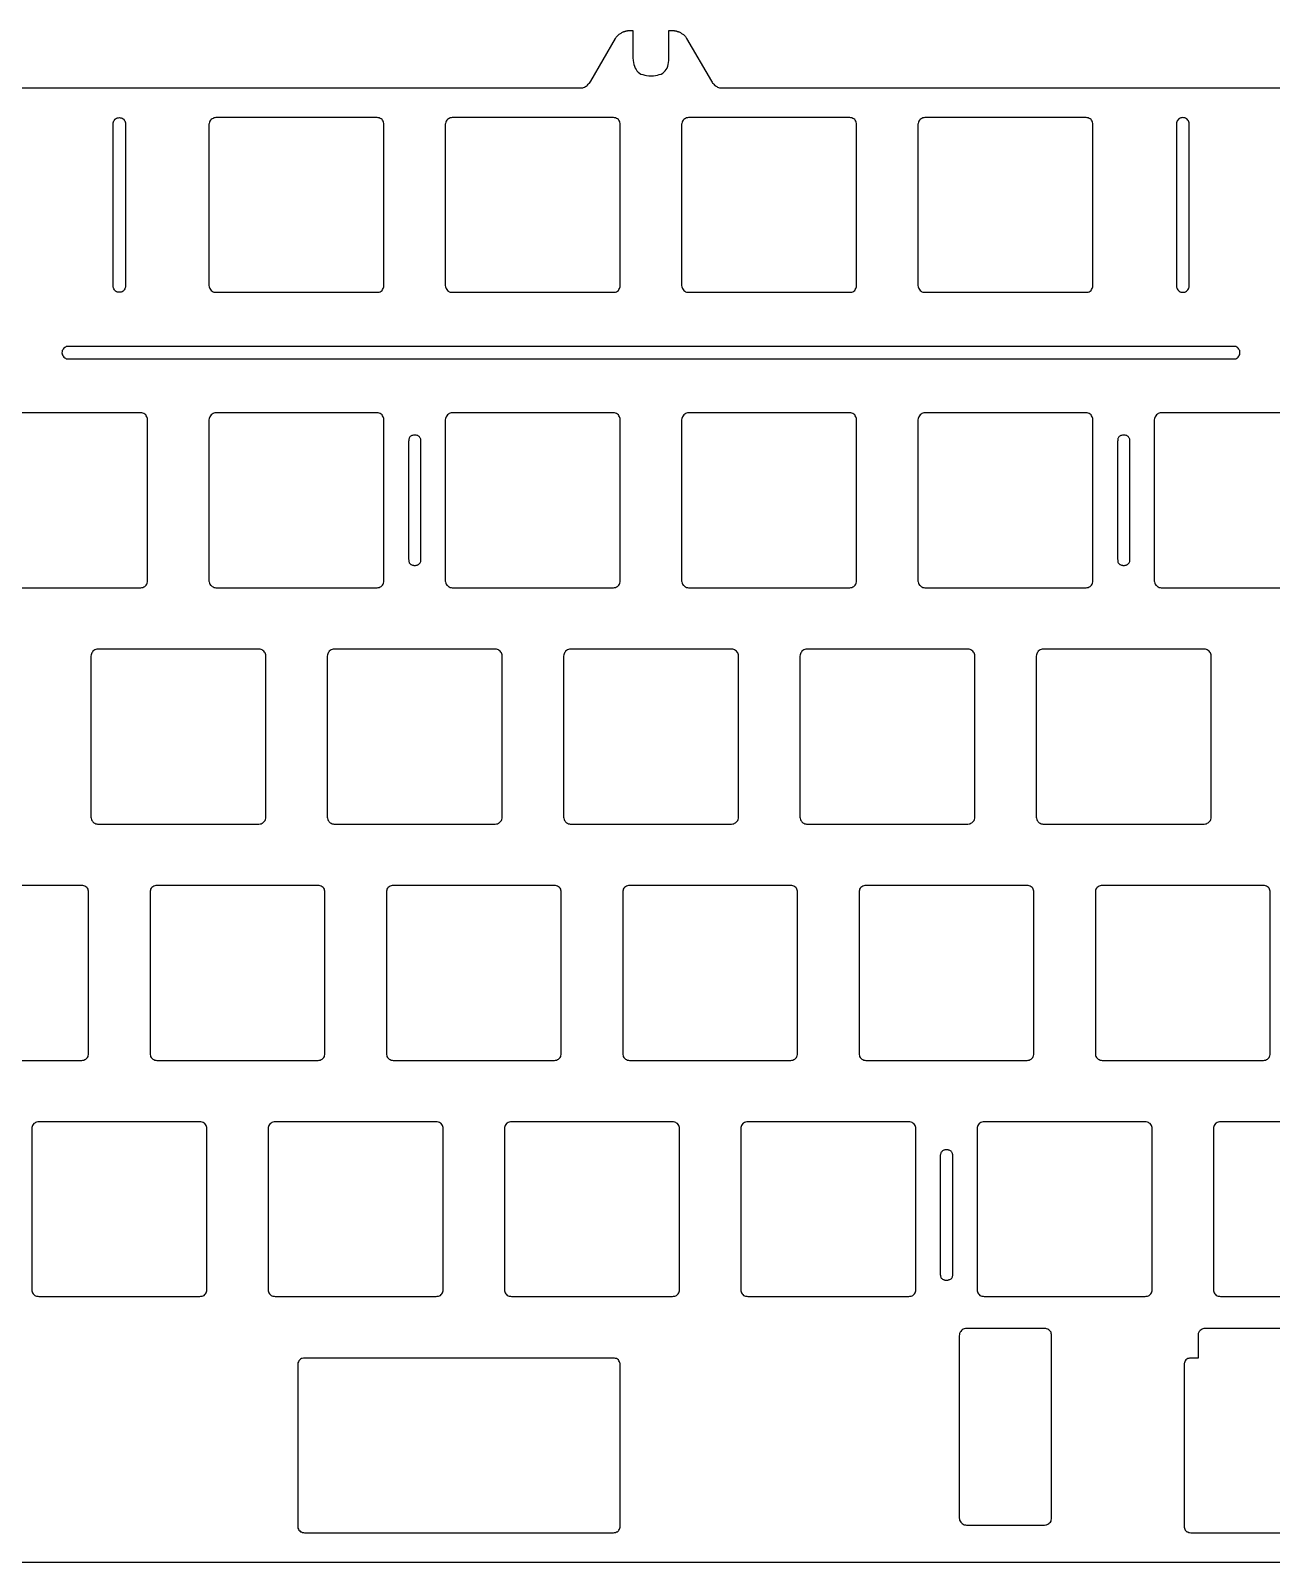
# Model space of a CAD drawing. Extents: x 157 to 462, y -59 to 69.
# Drawn here: x 259.6 to 359.6, y -54.2 to 69.3 of the extents above; entities that cross this region are included whole.
import ezdxf

# ---------------------------------------------------------------- set-up
doc = ezdxf.new("R2010")
doc.units = 0
doc.header["$MEASUREMENT"] = 0
doc.layers.get('0').update_dxf_attribs({"linetype": 'CONTINUOUS'})

msp = doc.modelspace()

# ---------------------------------------------------------------- linework, layer by layer
for points in [[(192.100189, 64.657822), (303.825287, 64.657822), (303.900238, 64.657822), (303.975189, 64.657822), (304.05014, 64.682846), (304.125336, 64.682846), (304.200287, 64.707809), (304.275238, 64.732773), (304.350189, 64.782822), (304.400238, 64.807846), (304.475189, 64.857773), (304.525238, 64.882797), (304.575287, 64.957809), (304.625336, 65.007797), (304.67514, 65.057846), (304.725189, 65.132797), (304.775238, 65.207809), (306.775238, 68.657822), (306.80014, 68.707809), (306.825287, 68.757797), (306.875336, 68.807846), (306.900238, 68.832809), (306.950287, 68.882797), (307.000336, 68.932846), (307.025238, 68.957809), (307.075287, 69.007797), (307.125336, 69.032822), (307.17514, 69.057846), (307.225189, 69.082809), (307.275238, 69.132797), (307.325287, 69.157822), (307.375336, 69.182846), (307.42514, 69.182846), (307.450287, 69.207809), (307.500336, 69.207809), (307.525238, 69.207809), (307.55014, 69.232773), (307.575287, 69.232773), (307.600189, 69.232773), (307.625336, 69.257797), (307.650238, 69.257797), (307.67514, 69.257797), (307.700287, 69.257797), (307.725189, 69.257797), (307.750336, 69.257797), (307.775238, 69.282822), (307.80014, 69.282822), (307.825287, 69.282822), (308.17514, 69.282822), (308.17514, 67.082809), (308.200287, 66.882797), (308.225189, 66.707809), (308.250336, 66.557846), (308.30014, 66.407822), (308.350189, 66.257797), (308.42514, 66.157822), (308.500336, 66.032822), (308.600189, 65.932846), (308.700287, 65.857773), (308.825287, 65.782822), (308.975189, 65.732773), (309.125336, 65.682846), (309.275238, 65.657822), (309.450287, 65.632797), (309.625336, 65.632797), (309.825287, 65.632797), (310.000336, 65.657822), (310.150238, 65.682846), (310.30014, 65.732773), (310.450287, 65.782822), (310.575287, 65.857773), (310.67514, 65.932846), (310.775238, 66.032822), (310.850189, 66.157822), (310.92514, 66.257797), (310.975189, 66.407822), (311.025238, 66.557846), (311.05014, 66.707809), (311.075287, 66.882797), (311.075287, 67.082809), (311.075287, 69.282822), (311.450287, 69.282822), (311.475189, 69.282822), (311.500336, 69.282822), (311.525238, 69.257797), (311.55014, 69.257797), (311.575287, 69.257797), (311.600189, 69.257797), (311.625336, 69.257797), (311.650238, 69.257797), (311.67514, 69.232773), (311.700287, 69.232773), (311.725189, 69.232773), (311.750336, 69.207809), (311.775238, 69.207809), (311.825287, 69.207809), (311.850189, 69.182846), (311.900238, 69.182846), (311.950287, 69.157822), (312.000336, 69.132797), (312.05014, 69.082809), (312.100189, 69.057846), (312.150238, 69.032822), (312.200287, 69.007797), (312.250336, 68.957809), (312.275238, 68.932846), (312.325287, 68.882797), (312.375336, 68.832809), (312.400238, 68.807846), (312.450287, 68.757797), (312.475189, 68.707809), (312.500336, 68.657822), (314.500336, 65.207809), (314.55014, 65.132797), (314.600189, 65.057846), (314.650238, 65.007797), (314.700287, 64.957809), (314.750336, 64.882797), (314.80014, 64.857773), (314.875336, 64.807846), (314.92514, 64.782822), (315.000336, 64.732773), (315.075287, 64.707809), (315.150238, 64.682846), (315.225189, 64.682846), (315.30014, 64.657822), (315.375336, 64.657822), (315.450287, 64.657822), (427.17514, 64.657822)], [(267.275238, 48.682846), (267.275238, 48.607773), (267.250336, 48.532822), (267.250336, 48.532822), (267.225189, 48.457809), (267.17514, 48.382797), (267.17514, 48.382797), (267.125336, 48.332809), (267.075287, 48.282822), (267.075287, 48.282822), (267.000336, 48.232773), (266.92514, 48.207809), (266.92514, 48.207809), (266.850189, 48.182846), (266.775238, 48.182846), (266.775238, 48.182846), (266.700287, 48.182846), (266.625336, 48.207809), (266.625336, 48.207809), (266.55014, 48.232773), (266.475189, 48.282822), (266.475189, 48.282822), (266.42514, 48.332809), (266.375336, 48.382797), (266.375336, 48.382797), (266.325287, 48.457809), (266.30014, 48.532822), (266.30014, 48.532822), (266.275238, 48.607773), (266.275238, 48.682846), (266.275238, 61.782822), (266.275238, 61.782822), (266.275238, 61.857773), (266.30014, 61.932846), (266.30014, 61.932846), (266.325287, 62.007797), (266.375336, 62.057846), (266.375336, 62.057846), (266.42514, 62.132797), (266.475189, 62.182846), (266.475189, 62.182846), (266.55014, 62.232773), (266.625336, 62.257797), (266.625336, 62.257797), (266.700287, 62.257797), (266.775238, 62.282822), (266.775238, 62.282822), (266.850189, 62.257797), (266.92514, 62.257797), (266.92514, 62.257797), (267.000336, 62.232773), (267.075287, 62.182846), (267.075287, 62.182846), (267.125336, 62.132797), (267.17514, 62.057846), (267.17514, 62.057846), (267.225189, 62.007797), (267.250336, 61.932846), (267.250336, 61.932846), (267.275238, 61.857773), (267.275238, 61.782822), (267.275238, 48.682846)], [(274.55014, 62.282822), (274.475189, 62.257797), (274.400238, 62.257797), (274.400238, 62.257797), (274.325287, 62.207809), (274.250336, 62.182846), (274.250336, 62.182846), (274.17514, 62.107773), (274.125336, 62.057846), (274.125336, 62.057846), (274.075287, 61.982773), (274.05014, 61.907822), (274.05014, 61.907822), (274.025238, 61.807846), (274.000336, 61.732773), (274.000336, 48.732773), (274.000336, 48.732773), (274.025238, 48.632797), (274.05014, 48.557846), (274.05014, 48.557846), (274.075287, 48.482773), (274.125336, 48.407822), (274.125336, 48.407822), (274.17514, 48.332809), (274.250336, 48.282822), (274.250336, 48.282822), (274.325287, 48.232773), (274.400238, 48.207809), (274.400238, 48.207809), (274.475189, 48.182846), (274.55014, 48.182846), (287.55014, 48.182846), (287.55014, 48.182846), (287.650238, 48.182846), (287.725189, 48.207809), (287.725189, 48.207809), (287.80014, 48.232773), (287.875336, 48.282822), (287.875336, 48.282822), (287.950287, 48.332809), (288.000336, 48.407822), (288.000336, 48.407822), (288.05014, 48.482773), (288.075287, 48.557846), (288.075287, 48.557846), (288.100189, 48.632797), (288.100189, 48.732773), (288.100189, 61.732773), (288.100189, 61.732773), (288.100189, 61.807846), (288.075287, 61.907822), (288.075287, 61.907822), (288.05014, 61.982773), (288.000336, 62.057846), (288.000336, 62.057846), (287.950287, 62.107773), (287.875336, 62.182846), (287.875336, 62.182846), (287.80014, 62.207809), (287.725189, 62.257797), (287.725189, 62.257797), (287.650238, 62.257797), (287.55014, 62.282822), (274.55014, 62.282822)], [(293.600189, 62.282822), (293.525238, 62.257797), (293.450287, 62.257797), (293.450287, 62.257797), (293.375336, 62.207809), (293.30014, 62.182846), (293.30014, 62.182846), (293.225189, 62.107773), (293.17514, 62.057846), (293.17514, 62.057846), (293.125336, 61.982773), (293.100189, 61.907822), (293.100189, 61.907822), (293.075287, 61.807846), (293.05014, 61.732773), (293.05014, 48.732773), (293.05014, 48.732773), (293.075287, 48.632797), (293.100189, 48.557846), (293.100189, 48.557846), (293.125336, 48.482773), (293.17514, 48.407822), (293.17514, 48.407822), (293.225189, 48.332809), (293.30014, 48.282822), (293.30014, 48.282822), (293.375336, 48.232773), (293.450287, 48.207809), (293.450287, 48.207809), (293.525238, 48.182846), (293.600189, 48.182846), (306.600189, 48.182846), (306.600189, 48.182846), (306.700287, 48.182846), (306.775238, 48.207809), (306.775238, 48.207809), (306.850189, 48.232773), (306.92514, 48.282822), (306.92514, 48.282822), (307.000336, 48.332809), (307.05014, 48.407822), (307.05014, 48.407822), (307.100189, 48.482773), (307.125336, 48.557846), (307.125336, 48.557846), (307.150238, 48.632797), (307.150238, 48.732773), (307.150238, 61.732773), (307.150238, 61.732773), (307.150238, 61.807846), (307.125336, 61.907822), (307.125336, 61.907822), (307.100189, 61.982773), (307.05014, 62.057846), (307.05014, 62.057846), (307.000336, 62.107773), (306.92514, 62.182846), (306.92514, 62.182846), (306.850189, 62.207809), (306.775238, 62.257797), (306.775238, 62.257797), (306.700287, 62.257797), (306.600189, 62.282822), (293.600189, 62.282822)], [(312.650238, 62.282822), (312.575287, 62.257797), (312.500336, 62.257797), (312.500336, 62.257797), (312.42514, 62.207809), (312.350189, 62.182846), (312.350189, 62.182846), (312.275238, 62.107773), (312.225189, 62.057846), (312.225189, 62.057846), (312.17514, 61.982773), (312.150238, 61.907822), (312.150238, 61.907822), (312.125336, 61.807846), (312.100189, 61.732773), (312.100189, 48.732773), (312.100189, 48.732773), (312.125336, 48.632797), (312.150238, 48.557846), (312.150238, 48.557846), (312.17514, 48.482773), (312.225189, 48.407822), (312.225189, 48.407822), (312.275238, 48.332809), (312.350189, 48.282822), (312.350189, 48.282822), (312.42514, 48.232773), (312.500336, 48.207809), (312.500336, 48.207809), (312.575287, 48.182846), (312.650238, 48.182846), (325.650238, 48.182846), (325.650238, 48.182846), (325.750336, 48.182846), (325.825287, 48.207809), (325.825287, 48.207809), (325.900238, 48.232773), (325.975189, 48.282822), (325.975189, 48.282822), (326.05014, 48.332809), (326.100189, 48.407822), (326.100189, 48.407822), (326.150238, 48.482773), (326.17514, 48.557846), (326.17514, 48.557846), (326.200287, 48.632797), (326.200287, 48.732773), (326.200287, 61.732773), (326.200287, 61.732773), (326.200287, 61.807846), (326.17514, 61.907822), (326.17514, 61.907822), (326.150238, 61.982773), (326.100189, 62.057846), (326.100189, 62.057846), (326.05014, 62.107773), (325.975189, 62.182846), (325.975189, 62.182846), (325.900238, 62.207809), (325.825287, 62.257797), (325.825287, 62.257797), (325.750336, 62.257797), (325.650238, 62.282822), (312.650238, 62.282822)], [(331.700287, 62.282822), (331.625336, 62.257797), (331.55014, 62.257797), (331.55014, 62.257797), (331.475189, 62.207809), (331.400238, 62.182846), (331.400238, 62.182846), (331.325287, 62.107773), (331.275238, 62.057846), (331.275238, 62.057846), (331.225189, 61.982773), (331.200287, 61.907822), (331.200287, 61.907822), (331.17514, 61.807846), (331.150238, 61.732773), (331.150238, 48.732773), (331.150238, 48.732773), (331.17514, 48.632797), (331.200287, 48.557846), (331.200287, 48.557846), (331.225189, 48.482773), (331.275238, 48.407822), (331.275238, 48.407822), (331.325287, 48.332809), (331.400238, 48.282822), (331.400238, 48.282822), (331.475189, 48.232773), (331.55014, 48.207809), (331.55014, 48.207809), (331.625336, 48.182846), (331.700287, 48.182846), (344.700287, 48.182846), (344.700287, 48.182846), (344.80014, 48.182846), (344.875336, 48.207809), (344.875336, 48.207809), (344.950287, 48.232773), (345.025238, 48.282822), (345.025238, 48.282822), (345.100189, 48.332809), (345.150238, 48.407822), (345.150238, 48.407822), (345.200287, 48.482773), (345.225189, 48.557846), (345.225189, 48.557846), (345.250336, 48.632797), (345.250336, 48.732773), (345.250336, 61.732773), (345.250336, 61.732773), (345.250336, 61.807846), (345.225189, 61.907822), (345.225189, 61.907822), (345.200287, 61.982773), (345.150238, 62.057846), (345.150238, 62.057846), (345.100189, 62.107773), (345.025238, 62.182846), (345.025238, 62.182846), (344.950287, 62.207809), (344.875336, 62.257797), (344.875336, 62.257797), (344.80014, 62.257797), (344.700287, 62.282822), (331.700287, 62.282822)], [(352.000336, 48.682846), (352.000336, 48.607773), (352.025238, 48.532822), (352.025238, 48.532822), (352.05014, 48.457809), (352.100189, 48.382797), (352.100189, 48.382797), (352.150238, 48.332809), (352.200287, 48.282822), (352.200287, 48.282822), (352.275238, 48.232773), (352.350189, 48.207809), (352.350189, 48.207809), (352.42514, 48.182846), (352.500336, 48.182846), (352.500336, 48.182846), (352.575287, 48.182846), (352.650238, 48.207809), (352.650238, 48.207809), (352.725189, 48.232773), (352.80014, 48.282822), (352.80014, 48.282822), (352.850189, 48.332809), (352.900238, 48.382797), (352.900238, 48.382797), (352.950287, 48.457809), (352.975189, 48.532822), (352.975189, 48.532822), (353.000336, 48.607773), (353.000336, 48.682846), (353.000336, 61.782822), (353.000336, 61.782822), (353.000336, 61.857773), (352.975189, 61.932846), (352.975189, 61.932846), (352.950287, 62.007797), (352.900238, 62.057846), (352.900238, 62.057846), (352.850189, 62.132797), (352.80014, 62.182846), (352.80014, 62.182846), (352.725189, 62.232773), (352.650238, 62.257797), (352.650238, 62.257797), (352.575287, 62.257797), (352.500336, 62.282822), (352.500336, 62.282822), (352.42514, 62.257797), (352.350189, 62.257797), (352.350189, 62.257797), (352.275238, 62.232773), (352.200287, 62.182846), (352.200287, 62.182846), (352.150238, 62.132797), (352.100189, 62.057846), (352.100189, 62.057846), (352.05014, 62.007797), (352.025238, 61.932846), (352.025238, 61.932846), (352.000336, 61.857773), (352.000336, 61.782822), (352.000336, 48.682846)], [(262.650238, 43.807846), (262.575287, 43.807846), (262.500336, 43.807846), (262.500336, 43.807846), (262.42514, 43.757797), (262.375336, 43.732773), (262.375336, 43.732773), (262.30014, 43.682846), (262.250336, 43.607773), (262.250336, 43.607773), (262.225189, 43.557846), (262.17514, 43.482773), (262.17514, 43.482773), (262.17514, 43.407822), (262.150238, 43.307846), (262.150238, 43.307846), (262.17514, 43.232773), (262.17514, 43.157822), (262.17514, 43.157822), (262.225189, 43.082809), (262.250336, 43.032822), (262.250336, 43.032822), (262.30014, 42.957809), (262.375336, 42.907822), (262.375336, 42.907822), (262.42514, 42.882797), (262.500336, 42.832809), (262.500336, 42.832809), (262.575287, 42.832809), (262.650238, 42.807846), (356.600189, 42.807846), (356.600189, 42.807846), (356.700287, 42.832809), (356.775238, 42.832809), (356.775238, 42.832809), (356.850189, 42.882797), (356.900238, 42.907822), (356.900238, 42.907822), (356.975189, 42.957809), (357.025238, 43.032822), (357.025238, 43.032822), (357.05014, 43.082809), (357.100189, 43.157822), (357.100189, 43.157822), (357.100189, 43.232773), (357.100189, 43.307846), (357.100189, 43.307846), (357.100189, 43.407822), (357.100189, 43.482773), (357.100189, 43.482773), (357.05014, 43.557846), (357.025238, 43.607773), (357.025238, 43.607773), (356.975189, 43.682846), (356.900238, 43.732773), (356.900238, 43.732773), (356.850189, 43.757797), (356.775238, 43.807846), (356.775238, 43.807846), (356.700287, 43.807846), (356.600189, 43.807846), (262.650238, 43.807846)], [(255.500336, 24.357773), (268.500336, 24.357773), (268.500336, 24.357773), (268.600189, 24.382797), (268.67514, 24.382797), (268.67514, 24.382797), (268.750336, 24.432846), (268.825287, 24.457809), (268.825287, 24.457809), (268.900238, 24.532822), (268.950287, 24.582809), (268.950287, 24.582809), (269.000336, 24.657822), (269.025238, 24.732773), (269.025238, 24.732773), (269.05014, 24.832809), (269.05014, 24.907822), (269.05014, 37.907822), (269.05014, 37.907822), (269.05014, 38.007797), (269.025238, 38.082809), (269.025238, 38.082809), (269.000336, 38.157822), (268.950287, 38.232773), (268.950287, 38.232773), (268.900238, 38.307846), (268.825287, 38.357773), (268.825287, 38.357773), (268.750336, 38.407822), (268.67514, 38.432846), (268.67514, 38.432846), (268.600189, 38.457809), (268.500336, 38.457809), (255.500336, 38.457809)], [(274.55014, 38.457809), (274.475189, 38.457809), (274.400238, 38.432846), (274.400238, 38.432846), (274.325287, 38.407822), (274.250336, 38.357773), (274.250336, 38.357773), (274.17514, 38.307846), (274.125336, 38.232773), (274.125336, 38.232773), (274.075287, 38.157822), (274.05014, 38.082809), (274.05014, 38.082809), (274.025238, 38.007797), (274.000336, 37.907822), (274.000336, 24.907822), (274.000336, 24.907822), (274.025238, 24.832809), (274.05014, 24.732773), (274.05014, 24.732773), (274.075287, 24.657822), (274.125336, 24.582809), (274.125336, 24.582809), (274.17514, 24.532822), (274.250336, 24.457809), (274.250336, 24.457809), (274.325287, 24.432846), (274.400238, 24.382797), (274.400238, 24.382797), (274.475189, 24.382797), (274.55014, 24.357773), (287.55014, 24.357773), (287.55014, 24.357773), (287.650238, 24.382797), (287.725189, 24.382797), (287.725189, 24.382797), (287.80014, 24.432846), (287.875336, 24.457809), (287.875336, 24.457809), (287.950287, 24.532822), (288.000336, 24.582809), (288.000336, 24.582809), (288.05014, 24.657822), (288.075287, 24.732773), (288.075287, 24.732773), (288.100189, 24.832809), (288.100189, 24.907822), (288.100189, 37.907822), (288.100189, 37.907822), (288.100189, 38.007797), (288.075287, 38.082809), (288.075287, 38.082809), (288.05014, 38.157822), (288.000336, 38.232773), (288.000336, 38.232773), (287.950287, 38.307846), (287.875336, 38.357773), (287.875336, 38.357773), (287.80014, 38.407822), (287.725189, 38.432846), (287.725189, 38.432846), (287.650238, 38.457809), (287.55014, 38.457809), (274.55014, 38.457809)], [(293.600189, 38.457809), (293.525238, 38.457809), (293.450287, 38.432846), (293.450287, 38.432846), (293.375336, 38.407822), (293.30014, 38.357773), (293.30014, 38.357773), (293.225189, 38.307846), (293.17514, 38.232773), (293.17514, 38.232773), (293.125336, 38.157822), (293.100189, 38.082809), (293.100189, 38.082809), (293.075287, 38.007797), (293.05014, 37.907822), (293.05014, 24.907822), (293.05014, 24.907822), (293.075287, 24.832809), (293.100189, 24.732773), (293.100189, 24.732773), (293.125336, 24.657822), (293.17514, 24.582809), (293.17514, 24.582809), (293.225189, 24.532822), (293.30014, 24.457809), (293.30014, 24.457809), (293.375336, 24.432846), (293.450287, 24.382797), (293.450287, 24.382797), (293.525238, 24.382797), (293.600189, 24.357773), (306.600189, 24.357773), (306.600189, 24.357773), (306.700287, 24.382797), (306.775238, 24.382797), (306.775238, 24.382797), (306.850189, 24.432846), (306.92514, 24.457809), (306.92514, 24.457809), (307.000336, 24.532822), (307.05014, 24.582809), (307.05014, 24.582809), (307.100189, 24.657822), (307.125336, 24.732773), (307.125336, 24.732773), (307.150238, 24.832809), (307.150238, 24.907822), (307.150238, 37.907822), (307.150238, 37.907822), (307.150238, 38.007797), (307.125336, 38.082809), (307.125336, 38.082809), (307.100189, 38.157822), (307.05014, 38.232773), (307.05014, 38.232773), (307.000336, 38.307846), (306.92514, 38.357773), (306.92514, 38.357773), (306.850189, 38.407822), (306.775238, 38.432846), (306.775238, 38.432846), (306.700287, 38.457809), (306.600189, 38.457809), (293.600189, 38.457809)], [(312.650238, 38.457809), (312.575287, 38.457809), (312.500336, 38.432846), (312.500336, 38.432846), (312.42514, 38.407822), (312.350189, 38.357773), (312.350189, 38.357773), (312.275238, 38.307846), (312.225189, 38.232773), (312.225189, 38.232773), (312.17514, 38.157822), (312.150238, 38.082809), (312.150238, 38.082809), (312.125336, 38.007797), (312.100189, 37.907822), (312.100189, 24.907822), (312.100189, 24.907822), (312.125336, 24.832809), (312.150238, 24.732773), (312.150238, 24.732773), (312.17514, 24.657822), (312.225189, 24.582809), (312.225189, 24.582809), (312.275238, 24.532822), (312.350189, 24.457809), (312.350189, 24.457809), (312.42514, 24.432846), (312.500336, 24.382797), (312.500336, 24.382797), (312.575287, 24.382797), (312.650238, 24.357773), (325.650238, 24.357773), (325.650238, 24.357773), (325.750336, 24.382797), (325.825287, 24.382797), (325.825287, 24.382797), (325.900238, 24.432846), (325.975189, 24.457809), (325.975189, 24.457809), (326.05014, 24.532822), (326.100189, 24.582809), (326.100189, 24.582809), (326.150238, 24.657822), (326.17514, 24.732773), (326.17514, 24.732773), (326.200287, 24.832809), (326.200287, 24.907822), (326.200287, 37.907822), (326.200287, 37.907822), (326.200287, 38.007797), (326.17514, 38.082809), (326.17514, 38.082809), (326.150238, 38.157822), (326.100189, 38.232773), (326.100189, 38.232773), (326.05014, 38.307846), (325.975189, 38.357773), (325.975189, 38.357773), (325.900238, 38.407822), (325.825287, 38.432846), (325.825287, 38.432846), (325.750336, 38.457809), (325.650238, 38.457809), (312.650238, 38.457809)], [(331.700287, 38.457809), (331.625336, 38.457809), (331.55014, 38.432846), (331.55014, 38.432846), (331.475189, 38.407822), (331.400238, 38.357773), (331.400238, 38.357773), (331.325287, 38.307846), (331.275238, 38.232773), (331.275238, 38.232773), (331.225189, 38.157822), (331.200287, 38.082809), (331.200287, 38.082809), (331.17514, 38.007797), (331.150238, 37.907822), (331.150238, 24.907822), (331.150238, 24.907822), (331.17514, 24.832809), (331.200287, 24.732773), (331.200287, 24.732773), (331.225189, 24.657822), (331.275238, 24.582809), (331.275238, 24.582809), (331.325287, 24.532822), (331.400238, 24.457809), (331.400238, 24.457809), (331.475189, 24.432846), (331.55014, 24.382797), (331.55014, 24.382797), (331.625336, 24.382797), (331.700287, 24.357773), (344.700287, 24.357773), (344.700287, 24.357773), (344.80014, 24.382797), (344.875336, 24.382797), (344.875336, 24.382797), (344.950287, 24.432846), (345.025238, 24.457809), (345.025238, 24.457809), (345.100189, 24.532822), (345.150238, 24.582809), (345.150238, 24.582809), (345.200287, 24.657822), (345.225189, 24.732773), (345.225189, 24.732773), (345.250336, 24.832809), (345.250336, 24.907822), (345.250336, 37.907822), (345.250336, 37.907822), (345.250336, 38.007797), (345.225189, 38.082809), (345.225189, 38.082809), (345.200287, 38.157822), (345.150238, 38.232773), (345.150238, 38.232773), (345.100189, 38.307846), (345.025238, 38.357773), (345.025238, 38.357773), (344.950287, 38.407822), (344.875336, 38.432846), (344.875336, 38.432846), (344.80014, 38.457809), (344.700287, 38.457809), (331.700287, 38.457809)], [(350.750336, 38.457809), (350.67514, 38.457809), (350.600189, 38.432846), (350.600189, 38.432846), (350.525238, 38.407822), (350.450287, 38.357773), (350.450287, 38.357773), (350.375336, 38.307846), (350.325287, 38.232773), (350.325287, 38.232773), (350.275238, 38.157822), (350.250336, 38.082809), (350.250336, 38.082809), (350.225189, 38.007797), (350.200287, 37.907822), (350.200287, 24.907822), (350.200287, 24.907822), (350.225189, 24.832809), (350.250336, 24.732773), (350.250336, 24.732773), (350.275238, 24.657822), (350.325287, 24.582809), (350.325287, 24.582809), (350.375336, 24.532822), (350.450287, 24.457809), (350.450287, 24.457809), (350.525238, 24.432846), (350.600189, 24.382797), (350.600189, 24.382797), (350.67514, 24.382797), (350.750336, 24.357773), (363.750336, 24.357773)], [(363.750336, 38.457809), (350.750336, 38.457809)], [(291.075287, 36.157822), (291.075287, 36.232773), (291.075287, 36.282822), (291.075287, 36.332809), (291.05014, 36.407822), (291.025238, 36.432846), (291.000336, 36.482773), (290.975189, 36.532822), (290.950287, 36.557846), (290.900238, 36.582809), (290.875336, 36.607773), (290.825287, 36.632797), (290.775238, 36.632797), (290.700287, 36.657822), (290.650238, 36.657822), (290.575287, 36.657822), (290.525238, 36.657822), (290.475189, 36.657822), (290.400238, 36.632797), (290.350189, 36.632797), (290.30014, 36.607773), (290.275238, 36.582809), (290.225189, 36.557846), (290.200287, 36.532822), (290.17514, 36.482773), (290.150238, 36.432846), (290.125336, 36.407822), (290.100189, 36.332809), (290.100189, 36.282822), (290.100189, 36.232773), (290.075287, 36.157822), (290.075287, 35.532822), (290.075287, 34.907822), (290.075287, 34.257797), (290.075287, 33.632797), (290.075287, 33.007797), (290.075287, 32.357773), (290.075287, 31.732773), (290.075287, 31.107773), (290.075287, 30.457809), (290.075287, 29.832809), (290.075287, 29.207809), (290.075287, 28.557846), (290.075287, 27.932846), (290.075287, 27.307846), (290.075287, 26.657822), (290.100189, 26.607773), (290.100189, 26.532822), (290.100189, 26.482773), (290.125336, 26.432846), (290.150238, 26.382797), (290.17514, 26.332809), (290.200287, 26.307846), (290.225189, 26.282822), (290.275238, 26.232773), (290.30014, 26.232773), (290.350189, 26.207809), (290.400238, 26.182846), (290.475189, 26.182846), (290.525238, 26.157822), (290.575287, 26.157822), (290.650238, 26.157822), (290.700287, 26.182846), (290.775238, 26.182846), (290.825287, 26.207809), (290.875336, 26.232773), (290.900238, 26.232773), (290.950287, 26.282822), (290.975189, 26.307846), (291.000336, 26.332809), (291.025238, 26.382797), (291.05014, 26.432846), (291.075287, 26.482773), (291.075287, 26.532822), (291.075287, 26.607773), (291.075287, 26.657822), (291.075287, 27.307846), (291.075287, 27.932846), (291.075287, 28.557846), (291.075287, 29.207809), (291.075287, 29.832809), (291.075287, 30.457809), (291.075287, 31.107773), (291.075287, 31.732773), (291.075287, 32.357773), (291.075287, 33.007797), (291.075287, 33.632797), (291.075287, 34.257797), (291.075287, 34.907822), (291.075287, 35.532822), (291.075287, 36.157822)], [(348.225189, 36.157822), (348.225189, 36.232773), (348.225189, 36.282822), (348.225189, 36.332809), (348.200287, 36.407822), (348.17514, 36.432846), (348.150238, 36.482773), (348.125336, 36.532822), (348.100189, 36.557846), (348.05014, 36.582809), (348.025238, 36.607773), (347.975189, 36.632797), (347.92514, 36.632797), (347.850189, 36.657822), (347.80014, 36.657822), (347.725189, 36.657822), (347.67514, 36.657822), (347.625336, 36.657822), (347.55014, 36.632797), (347.500336, 36.632797), (347.450287, 36.607773), (347.42514, 36.582809), (347.375336, 36.557846), (347.350189, 36.532822), (347.325287, 36.482773), (347.30014, 36.432846), (347.275238, 36.407822), (347.250336, 36.332809), (347.250336, 36.282822), (347.250336, 36.232773), (347.225189, 36.157822), (347.225189, 35.532822), (347.225189, 34.907822), (347.225189, 34.257797), (347.225189, 33.632797), (347.225189, 33.007797), (347.225189, 32.357773), (347.225189, 31.732773), (347.225189, 31.107773), (347.225189, 30.457809), (347.225189, 29.832809), (347.225189, 29.207809), (347.225189, 28.557846), (347.225189, 27.932846), (347.225189, 27.307846), (347.225189, 26.657822), (347.250336, 26.607773), (347.250336, 26.532822), (347.250336, 26.482773), (347.275238, 26.432846), (347.30014, 26.382797), (347.325287, 26.332809), (347.350189, 26.307846), (347.375336, 26.282822), (347.42514, 26.232773), (347.450287, 26.232773), (347.500336, 26.207809), (347.55014, 26.182846), (347.625336, 26.182846), (347.67514, 26.157822), (347.725189, 26.157822), (347.80014, 26.157822), (347.850189, 26.182846), (347.92514, 26.182846), (347.975189, 26.207809), (348.025238, 26.232773), (348.05014, 26.232773), (348.100189, 26.282822), (348.125336, 26.307846), (348.150238, 26.332809), (348.17514, 26.382797), (348.200287, 26.432846), (348.225189, 26.482773), (348.225189, 26.532822), (348.225189, 26.607773), (348.225189, 26.657822), (348.225189, 27.307846), (348.225189, 27.932846), (348.225189, 28.557846), (348.225189, 29.207809), (348.225189, 29.832809), (348.225189, 30.457809), (348.225189, 31.107773), (348.225189, 31.732773), (348.225189, 32.357773), (348.225189, 33.007797), (348.225189, 33.632797), (348.225189, 34.257797), (348.225189, 34.907822), (348.225189, 35.532822), (348.225189, 36.157822)], [(265.025238, 19.407822), (264.950287, 19.407822), (264.875336, 19.382797), (264.875336, 19.382797), (264.80014, 19.357773), (264.725189, 19.307846), (264.725189, 19.307846), (264.650238, 19.257797), (264.600189, 19.182846), (264.600189, 19.182846), (264.55014, 19.107773), (264.525238, 19.032822), (264.525238, 19.032822), (264.500336, 18.957809), (264.475189, 18.857773), (264.475189, 5.857773), (264.475189, 5.857773), (264.500336, 5.782822), (264.525238, 5.682846), (264.525238, 5.682846), (264.55014, 5.607773), (264.600189, 5.532822), (264.600189, 5.532822), (264.650238, 5.482773), (264.725189, 5.407822), (264.725189, 5.407822), (264.80014, 5.382797), (264.875336, 5.332809), (264.875336, 5.332809), (264.950287, 5.332809), (265.025238, 5.307846), (278.025238, 5.307846), (278.025238, 5.307846), (278.125336, 5.332809), (278.200287, 5.332809), (278.200287, 5.332809), (278.275238, 5.382797), (278.350189, 5.407822), (278.350189, 5.407822), (278.42514, 5.482773), (278.475189, 5.532822), (278.475189, 5.532822), (278.525238, 5.607773), (278.55014, 5.682846), (278.55014, 5.682846), (278.575287, 5.782822), (278.575287, 5.857773), (278.575287, 18.857773), (278.575287, 18.857773), (278.575287, 18.957809), (278.55014, 19.032822), (278.55014, 19.032822), (278.525238, 19.107773), (278.475189, 19.182846), (278.475189, 19.182846), (278.42514, 19.257797), (278.350189, 19.307846), (278.350189, 19.307846), (278.275238, 19.357773), (278.200287, 19.382797), (278.200287, 19.382797), (278.125336, 19.407822), (278.025238, 19.407822), (265.025238, 19.407822)], [(284.075287, 19.407822), (284.000336, 19.407822), (283.92514, 19.382797), (283.92514, 19.382797), (283.850189, 19.357773), (283.775238, 19.307846), (283.775238, 19.307846), (283.700287, 19.257797), (283.650238, 19.182846), (283.650238, 19.182846), (283.600189, 19.107773), (283.575287, 19.032822), (283.575287, 19.032822), (283.55014, 18.957809), (283.525238, 18.857773), (283.525238, 5.857773), (283.525238, 5.857773), (283.55014, 5.782822), (283.575287, 5.682846), (283.575287, 5.682846), (283.600189, 5.607773), (283.650238, 5.532822), (283.650238, 5.532822), (283.700287, 5.482773), (283.775238, 5.407822), (283.775238, 5.407822), (283.850189, 5.382797), (283.92514, 5.332809), (283.92514, 5.332809), (284.000336, 5.332809), (284.075287, 5.307846), (297.075287, 5.307846), (297.075287, 5.307846), (297.17514, 5.332809), (297.250336, 5.332809), (297.250336, 5.332809), (297.325287, 5.382797), (297.400238, 5.407822), (297.400238, 5.407822), (297.475189, 5.482773), (297.525238, 5.532822), (297.525238, 5.532822), (297.575287, 5.607773), (297.600189, 5.682846), (297.600189, 5.682846), (297.625336, 5.782822), (297.625336, 5.857773), (297.625336, 18.857773), (297.625336, 18.857773), (297.625336, 18.957809), (297.600189, 19.032822), (297.600189, 19.032822), (297.575287, 19.107773), (297.525238, 19.182846), (297.525238, 19.182846), (297.475189, 19.257797), (297.400238, 19.307846), (297.400238, 19.307846), (297.325287, 19.357773), (297.250336, 19.382797), (297.250336, 19.382797), (297.17514, 19.407822), (297.075287, 19.407822), (284.075287, 19.407822)], [(303.125336, 19.407822), (303.05014, 19.407822), (302.975189, 19.382797), (302.975189, 19.382797), (302.900238, 19.357773), (302.825287, 19.307846), (302.825287, 19.307846), (302.750336, 19.257797), (302.700287, 19.182846), (302.700287, 19.182846), (302.650238, 19.107773), (302.625336, 19.032822), (302.625336, 19.032822), (302.600189, 18.957809), (302.575287, 18.857773), (302.575287, 5.857773), (302.575287, 5.857773), (302.600189, 5.782822), (302.625336, 5.682846), (302.625336, 5.682846), (302.650238, 5.607773), (302.700287, 5.532822), (302.700287, 5.532822), (302.750336, 5.482773), (302.825287, 5.407822), (302.825287, 5.407822), (302.900238, 5.382797), (302.975189, 5.332809), (302.975189, 5.332809), (303.05014, 5.332809), (303.125336, 5.307846), (316.125336, 5.307846), (316.125336, 5.307846), (316.225189, 5.332809), (316.30014, 5.332809), (316.30014, 5.332809), (316.375336, 5.382797), (316.450287, 5.407822), (316.450287, 5.407822), (316.525238, 5.482773), (316.575287, 5.532822), (316.575287, 5.532822), (316.625336, 5.607773), (316.650238, 5.682846), (316.650238, 5.682846), (316.67514, 5.782822), (316.67514, 5.857773), (316.67514, 18.857773), (316.67514, 18.857773), (316.67514, 18.957809), (316.650238, 19.032822), (316.650238, 19.032822), (316.625336, 19.107773), (316.575287, 19.182846), (316.575287, 19.182846), (316.525238, 19.257797), (316.450287, 19.307846), (316.450287, 19.307846), (316.375336, 19.357773), (316.30014, 19.382797), (316.30014, 19.382797), (316.225189, 19.407822), (316.125336, 19.407822), (303.125336, 19.407822)], [(322.17514, 19.407822), (322.100189, 19.407822), (322.025238, 19.382797), (322.025238, 19.382797), (321.950287, 19.357773), (321.875336, 19.307846), (321.875336, 19.307846), (321.80014, 19.257797), (321.750336, 19.182846), (321.750336, 19.182846), (321.700287, 19.107773), (321.67514, 19.032822), (321.67514, 19.032822), (321.650238, 18.957809), (321.625336, 18.857773), (321.625336, 5.857773), (321.625336, 5.857773), (321.650238, 5.782822), (321.67514, 5.682846), (321.67514, 5.682846), (321.700287, 5.607773), (321.750336, 5.532822), (321.750336, 5.532822), (321.80014, 5.482773), (321.875336, 5.407822), (321.875336, 5.407822), (321.950287, 5.382797), (322.025238, 5.332809), (322.025238, 5.332809), (322.100189, 5.332809), (322.17514, 5.307846), (335.17514, 5.307846), (335.17514, 5.307846), (335.275238, 5.332809), (335.350189, 5.332809), (335.350189, 5.332809), (335.42514, 5.382797), (335.500336, 5.407822), (335.500336, 5.407822), (335.575287, 5.482773), (335.625336, 5.532822), (335.625336, 5.532822), (335.67514, 5.607773), (335.700287, 5.682846), (335.700287, 5.682846), (335.725189, 5.782822), (335.725189, 5.857773), (335.725189, 18.857773), (335.725189, 18.857773), (335.725189, 18.957809), (335.700287, 19.032822), (335.700287, 19.032822), (335.67514, 19.107773), (335.625336, 19.182846), (335.625336, 19.182846), (335.575287, 19.257797), (335.500336, 19.307846), (335.500336, 19.307846), (335.42514, 19.357773), (335.350189, 19.382797), (335.350189, 19.382797), (335.275238, 19.407822), (335.17514, 19.407822), (322.17514, 19.407822)], [(341.225189, 19.407822), (341.150238, 19.407822), (341.075287, 19.382797), (341.075287, 19.382797), (341.000336, 19.357773), (340.92514, 19.307846), (340.92514, 19.307846), (340.850189, 19.257797), (340.80014, 19.182846), (340.80014, 19.182846), (340.750336, 19.107773), (340.725189, 19.032822), (340.725189, 19.032822), (340.700287, 18.957809), (340.67514, 18.857773), (340.67514, 5.857773), (340.67514, 5.857773), (340.700287, 5.782822), (340.725189, 5.682846), (340.725189, 5.682846), (340.750336, 5.607773), (340.80014, 5.532822), (340.80014, 5.532822), (340.850189, 5.482773), (340.92514, 5.407822), (340.92514, 5.407822), (341.000336, 5.382797), (341.075287, 5.332809), (341.075287, 5.332809), (341.150238, 5.332809), (341.225189, 5.307846), (354.225189, 5.307846), (354.225189, 5.307846), (354.325287, 5.332809), (354.400238, 5.332809), (354.400238, 5.332809), (354.475189, 5.382797), (354.55014, 5.407822), (354.55014, 5.407822), (354.625336, 5.482773), (354.67514, 5.532822), (354.67514, 5.532822), (354.725189, 5.607773), (354.750336, 5.682846), (354.750336, 5.682846), (354.775238, 5.782822), (354.775238, 5.857773), (354.775238, 18.857773), (354.775238, 18.857773), (354.775238, 18.957809), (354.750336, 19.032822), (354.750336, 19.032822), (354.725189, 19.107773), (354.67514, 19.182846), (354.67514, 19.182846), (354.625336, 19.257797), (354.55014, 19.307846), (354.55014, 19.307846), (354.475189, 19.357773), (354.400238, 19.382797), (354.400238, 19.382797), (354.325287, 19.407822), (354.225189, 19.407822), (341.225189, 19.407822)], [(250.750336, -13.742203), (263.750336, -13.742203), (263.750336, -13.742203), (263.825287, -13.717209), (263.92514, -13.717209), (263.92514, -13.717209), (264.000336, -13.667191), (264.075287, -13.642197), (264.075287, -13.642197), (264.150238, -13.567184), (264.200287, -13.517197), (264.200287, -13.517197), (264.250336, -13.442184), (264.275238, -13.367203), (264.275238, -13.367203), (264.30014, -13.267197), (264.30014, -13.192184), (264.30014, -0.192184), (264.30014, -0.192184), (264.30014, -0.092209), (264.275238, -0.017197), (264.275238, -0.017197), (264.250336, 0.057816), (264.200287, 0.132797), (264.200287, 0.132797), (264.150238, 0.207809), (264.075287, 0.257797), (264.075287, 0.257797), (264.000336, 0.307816), (263.92514, 0.332809), (263.92514, 0.332809), (263.825287, 0.357803), (263.750336, 0.357803), (250.750336, 0.357803)], [(269.80014, 0.357803), (269.725189, 0.357803), (269.625336, 0.332809), (269.625336, 0.332809), (269.55014, 0.307816), (269.475189, 0.257797), (269.475189, 0.257797), (269.400238, 0.207809), (269.350189, 0.132797), (269.350189, 0.132797), (269.30014, 0.057816), (269.275238, -0.017197), (269.275238, -0.017197), (269.250336, -0.092209), (269.250336, -0.192184), (269.250336, -13.192184), (269.250336, -13.192184), (269.250336, -13.267197), (269.275238, -13.367203), (269.275238, -13.367203), (269.30014, -13.442184), (269.350189, -13.517197), (269.350189, -13.517197), (269.400238, -13.567184), (269.475189, -13.642197), (269.475189, -13.642197), (269.55014, -13.667191), (269.625336, -13.717209), (269.625336, -13.717209), (269.725189, -13.717209), (269.80014, -13.742203), (282.80014, -13.742203), (282.80014, -13.742203), (282.875336, -13.717209), (282.975189, -13.717209), (282.975189, -13.717209), (283.05014, -13.667191), (283.125336, -13.642197), (283.125336, -13.642197), (283.200287, -13.567184), (283.250336, -13.517197), (283.250336, -13.517197), (283.30014, -13.442184), (283.325287, -13.367203), (283.325287, -13.367203), (283.350189, -13.267197), (283.350189, -13.192184), (283.350189, -0.192184), (283.350189, -0.192184), (283.350189, -0.092209), (283.325287, -0.017197), (283.325287, -0.017197), (283.30014, 0.057816), (283.250336, 0.132797), (283.250336, 0.132797), (283.200287, 0.207809), (283.125336, 0.257797), (283.125336, 0.257797), (283.05014, 0.307816), (282.975189, 0.332809), (282.975189, 0.332809), (282.875336, 0.357803), (282.80014, 0.357803), (269.80014, 0.357803)], [(288.850189, 0.357803), (288.775238, 0.357803), (288.67514, 0.332809), (288.67514, 0.332809), (288.600189, 0.307816), (288.525238, 0.257797), (288.525238, 0.257797), (288.450287, 0.207809), (288.400238, 0.132797), (288.400238, 0.132797), (288.350189, 0.057816), (288.325287, -0.017197), (288.325287, -0.017197), (288.30014, -0.092209), (288.30014, -0.192184), (288.30014, -13.192184), (288.30014, -13.192184), (288.30014, -13.267197), (288.325287, -13.367203), (288.325287, -13.367203), (288.350189, -13.442184), (288.400238, -13.517197), (288.400238, -13.517197), (288.450287, -13.567184), (288.525238, -13.642197), (288.525238, -13.642197), (288.600189, -13.667191), (288.67514, -13.717209), (288.67514, -13.717209), (288.775238, -13.717209), (288.850189, -13.742203), (301.850189, -13.742203), (301.850189, -13.742203), (301.92514, -13.717209), (302.025238, -13.717209), (302.025238, -13.717209), (302.100189, -13.667191), (302.17514, -13.642197), (302.17514, -13.642197), (302.250336, -13.567184), (302.30014, -13.517197), (302.30014, -13.517197), (302.350189, -13.442184), (302.375336, -13.367203), (302.375336, -13.367203), (302.400238, -13.267197), (302.400238, -13.192184), (302.400238, -0.192184), (302.400238, -0.192184), (302.400238, -0.092209), (302.375336, -0.017197), (302.375336, -0.017197), (302.350189, 0.057816), (302.30014, 0.132797), (302.30014, 0.132797), (302.250336, 0.207809), (302.17514, 0.257797), (302.17514, 0.257797), (302.100189, 0.307816), (302.025238, 0.332809), (302.025238, 0.332809), (301.92514, 0.357803), (301.850189, 0.357803), (288.850189, 0.357803)], [(307.900238, 0.357803), (307.825287, 0.357803), (307.725189, 0.332809), (307.725189, 0.332809), (307.650238, 0.307816), (307.575287, 0.257797), (307.575287, 0.257797), (307.500336, 0.207809), (307.450287, 0.132797), (307.450287, 0.132797), (307.400238, 0.057816), (307.375336, -0.017197), (307.375336, -0.017197), (307.350189, -0.092209), (307.350189, -0.192184), (307.350189, -13.192184), (307.350189, -13.192184), (307.350189, -13.267197), (307.375336, -13.367203), (307.375336, -13.367203), (307.400238, -13.442184), (307.450287, -13.517197), (307.450287, -13.517197), (307.500336, -13.567184), (307.575287, -13.642197), (307.575287, -13.642197), (307.650238, -13.667191), (307.725189, -13.717209), (307.725189, -13.717209), (307.825287, -13.717209), (307.900238, -13.742203), (320.900238, -13.742203), (320.900238, -13.742203), (320.975189, -13.717209), (321.075287, -13.717209), (321.075287, -13.717209), (321.150238, -13.667191), (321.225189, -13.642197), (321.225189, -13.642197), (321.30014, -13.567184), (321.350189, -13.517197), (321.350189, -13.517197), (321.400238, -13.442184), (321.42514, -13.367203), (321.42514, -13.367203), (321.450287, -13.267197), (321.450287, -13.192184), (321.450287, -0.192184), (321.450287, -0.192184), (321.450287, -0.092209), (321.42514, -0.017197), (321.42514, -0.017197), (321.400238, 0.057816), (321.350189, 0.132797), (321.350189, 0.132797), (321.30014, 0.207809), (321.225189, 0.257797), (321.225189, 0.257797), (321.150238, 0.307816), (321.075287, 0.332809), (321.075287, 0.332809), (320.975189, 0.357803), (320.900238, 0.357803), (307.900238, 0.357803)], [(326.950287, 0.357803), (326.875336, 0.357803), (326.775238, 0.332809), (326.775238, 0.332809), (326.700287, 0.307816), (326.625336, 0.257797), (326.625336, 0.257797), (326.55014, 0.207809), (326.500336, 0.132797), (326.500336, 0.132797), (326.450287, 0.057816), (326.42514, -0.017197), (326.42514, -0.017197), (326.400238, -0.092209), (326.400238, -0.192184), (326.400238, -13.192184), (326.400238, -13.192184), (326.400238, -13.267197), (326.42514, -13.367203), (326.42514, -13.367203), (326.450287, -13.442184), (326.500336, -13.517197), (326.500336, -13.517197), (326.55014, -13.567184), (326.625336, -13.642197), (326.625336, -13.642197), (326.700287, -13.667191), (326.775238, -13.717209), (326.775238, -13.717209), (326.875336, -13.717209), (326.950287, -13.742203), (339.950287, -13.742203), (339.950287, -13.742203), (340.025238, -13.717209), (340.125336, -13.717209), (340.125336, -13.717209), (340.200287, -13.667191), (340.275238, -13.642197), (340.275238, -13.642197), (340.350189, -13.567184), (340.400238, -13.517197), (340.400238, -13.517197), (340.450287, -13.442184), (340.475189, -13.367203), (340.475189, -13.367203), (340.500336, -13.267197), (340.500336, -13.192184), (340.500336, -0.192184), (340.500336, -0.192184), (340.500336, -0.092209), (340.475189, -0.017197), (340.475189, -0.017197), (340.450287, 0.057816), (340.400238, 0.132797), (340.400238, 0.132797), (340.350189, 0.207809), (340.275238, 0.257797), (340.275238, 0.257797), (340.200287, 0.307816), (340.125336, 0.332809), (340.125336, 0.332809), (340.025238, 0.357803), (339.950287, 0.357803), (326.950287, 0.357803)], [(346.000336, 0.357803), (345.92514, 0.357803), (345.825287, 0.332809), (345.825287, 0.332809), (345.750336, 0.307816), (345.67514, 0.257797), (345.67514, 0.257797), (345.600189, 0.207809), (345.55014, 0.132797), (345.55014, 0.132797), (345.500336, 0.057816), (345.475189, -0.017197), (345.475189, -0.017197), (345.450287, -0.092209), (345.450287, -0.192184), (345.450287, -13.192184), (345.450287, -13.192184), (345.450287, -13.267197), (345.475189, -13.367203), (345.475189, -13.367203), (345.500336, -13.442184), (345.55014, -13.517197), (345.55014, -13.517197), (345.600189, -13.567184), (345.67514, -13.642197), (345.67514, -13.642197), (345.750336, -13.667191), (345.825287, -13.717209), (345.825287, -13.717209), (345.92514, -13.717209), (346.000336, -13.742203), (359.000336, -13.742203), (359.000336, -13.742203), (359.075287, -13.717209), (359.17514, -13.717209), (359.17514, -13.717209), (359.250336, -13.667191), (359.325287, -13.642197), (359.325287, -13.642197), (359.400238, -13.567184), (359.450287, -13.517197), (359.450287, -13.517197), (359.500336, -13.442184), (359.525238, -13.367203), (359.525238, -13.367203), (359.55014, -13.267197), (359.55014, -13.192184), (359.55014, -0.192184), (359.55014, -0.192184), (359.55014, -0.092209), (359.525238, -0.017197), (359.525238, -0.017197), (359.500336, 0.057816), (359.450287, 0.132797), (359.450287, 0.132797), (359.400238, 0.207809), (359.325287, 0.257797), (359.325287, 0.257797), (359.250336, 0.307816), (359.17514, 0.332809), (359.17514, 0.332809), (359.075287, 0.357803), (359.000336, 0.357803), (346.000336, 0.357803)], [(260.275238, -18.692184), (260.200287, -18.692184), (260.100189, -18.717209), (260.100189, -18.717209), (260.025238, -18.742203), (259.950287, -18.792191), (259.950287, -18.792191), (259.875336, -18.842209), (259.825287, -18.917191), (259.825287, -18.917191), (259.775238, -18.992203), (259.750336, -19.067184), (259.750336, -19.067184), (259.725189, -19.142197), (259.725189, -19.242203), (259.725189, -32.242203), (259.725189, -32.242203), (259.725189, -32.317184), (259.750336, -32.417191), (259.750336, -32.417191), (259.775238, -32.492203), (259.825287, -32.567184), (259.825287, -32.567184), (259.875336, -32.617203), (259.950287, -32.692184), (259.950287, -32.692184), (260.025238, -32.717209), (260.100189, -32.767197), (260.100189, -32.767197), (260.200287, -32.767197), (260.275238, -32.792191), (273.275238, -32.792191), (273.275238, -32.792191), (273.350189, -32.767197), (273.450287, -32.767197), (273.450287, -32.767197), (273.525238, -32.717209), (273.600189, -32.692184), (273.600189, -32.692184), (273.67514, -32.617203), (273.725189, -32.567184), (273.725189, -32.567184), (273.775238, -32.492203), (273.80014, -32.417191), (273.80014, -32.417191), (273.825287, -32.317184), (273.825287, -32.242203), (273.825287, -19.242203), (273.825287, -19.242203), (273.825287, -19.142197), (273.80014, -19.067184), (273.80014, -19.067184), (273.775238, -18.992203), (273.725189, -18.917191), (273.725189, -18.917191), (273.67514, -18.842209), (273.600189, -18.792191), (273.600189, -18.792191), (273.525238, -18.742203), (273.450287, -18.717209), (273.450287, -18.717209), (273.350189, -18.692184), (273.275238, -18.692184), (260.275238, -18.692184)], [(279.325287, -18.692184), (279.250336, -18.692184), (279.150238, -18.717209), (279.150238, -18.717209), (279.075287, -18.742203), (279.000336, -18.792191), (279.000336, -18.792191), (278.92514, -18.842209), (278.875336, -18.917191), (278.875336, -18.917191), (278.825287, -18.992203), (278.80014, -19.067184), (278.80014, -19.067184), (278.775238, -19.142197), (278.775238, -19.242203), (278.775238, -32.242203), (278.775238, -32.242203), (278.775238, -32.317184), (278.80014, -32.417191), (278.80014, -32.417191), (278.825287, -32.492203), (278.875336, -32.567184), (278.875336, -32.567184), (278.92514, -32.617203), (279.000336, -32.692184), (279.000336, -32.692184), (279.075287, -32.717209), (279.150238, -32.767197), (279.150238, -32.767197), (279.250336, -32.767197), (279.325287, -32.792191), (292.325287, -32.792191), (292.325287, -32.792191), (292.400238, -32.767197), (292.500336, -32.767197), (292.500336, -32.767197), (292.575287, -32.717209), (292.650238, -32.692184), (292.650238, -32.692184), (292.725189, -32.617203), (292.775238, -32.567184), (292.775238, -32.567184), (292.825287, -32.492203), (292.850189, -32.417191), (292.850189, -32.417191), (292.875336, -32.317184), (292.875336, -32.242203), (292.875336, -19.242203), (292.875336, -19.242203), (292.875336, -19.142197), (292.850189, -19.067184), (292.850189, -19.067184), (292.825287, -18.992203), (292.775238, -18.917191), (292.775238, -18.917191), (292.725189, -18.842209), (292.650238, -18.792191), (292.650238, -18.792191), (292.575287, -18.742203), (292.500336, -18.717209), (292.500336, -18.717209), (292.400238, -18.692184), (292.325287, -18.692184), (279.325287, -18.692184)], [(298.375336, -18.692184), (298.30014, -18.692184), (298.200287, -18.717209), (298.200287, -18.717209), (298.125336, -18.742203), (298.05014, -18.792191), (298.05014, -18.792191), (297.975189, -18.842209), (297.92514, -18.917191), (297.92514, -18.917191), (297.875336, -18.992203), (297.850189, -19.067184), (297.850189, -19.067184), (297.825287, -19.142197), (297.825287, -19.242203), (297.825287, -32.242203), (297.825287, -32.242203), (297.825287, -32.317184), (297.850189, -32.417191), (297.850189, -32.417191), (297.875336, -32.492203), (297.92514, -32.567184), (297.92514, -32.567184), (297.975189, -32.617203), (298.05014, -32.692184), (298.05014, -32.692184), (298.125336, -32.717209), (298.200287, -32.767197), (298.200287, -32.767197), (298.30014, -32.767197), (298.375336, -32.792191), (311.375336, -32.792191), (311.375336, -32.792191), (311.450287, -32.767197), (311.55014, -32.767197), (311.55014, -32.767197), (311.625336, -32.717209), (311.700287, -32.692184), (311.700287, -32.692184), (311.775238, -32.617203), (311.825287, -32.567184), (311.825287, -32.567184), (311.875336, -32.492203), (311.900238, -32.417191), (311.900238, -32.417191), (311.92514, -32.317184), (311.92514, -32.242203), (311.92514, -19.242203), (311.92514, -19.242203), (311.92514, -19.142197), (311.900238, -19.067184), (311.900238, -19.067184), (311.875336, -18.992203), (311.825287, -18.917191), (311.825287, -18.917191), (311.775238, -18.842209), (311.700287, -18.792191), (311.700287, -18.792191), (311.625336, -18.742203), (311.55014, -18.717209), (311.55014, -18.717209), (311.450287, -18.692184), (311.375336, -18.692184), (298.375336, -18.692184)], [(317.42514, -18.692184), (317.350189, -18.692184), (317.250336, -18.717209), (317.250336, -18.717209), (317.17514, -18.742203), (317.100189, -18.792191), (317.100189, -18.792191), (317.025238, -18.842209), (316.975189, -18.917191), (316.975189, -18.917191), (316.92514, -18.992203), (316.900238, -19.067184), (316.900238, -19.067184), (316.875336, -19.142197), (316.875336, -19.242203), (316.875336, -32.242203), (316.875336, -32.242203), (316.875336, -32.317184), (316.900238, -32.417191), (316.900238, -32.417191), (316.92514, -32.492203), (316.975189, -32.567184), (316.975189, -32.567184), (317.025238, -32.617203), (317.100189, -32.692184), (317.100189, -32.692184), (317.17514, -32.717209), (317.250336, -32.767197), (317.250336, -32.767197), (317.350189, -32.767197), (317.42514, -32.792191), (330.42514, -32.792191), (330.42514, -32.792191), (330.500336, -32.767197), (330.600189, -32.767197), (330.600189, -32.767197), (330.67514, -32.717209), (330.750336, -32.692184), (330.750336, -32.692184), (330.825287, -32.617203), (330.875336, -32.567184), (330.875336, -32.567184), (330.92514, -32.492203), (330.950287, -32.417191), (330.950287, -32.417191), (330.975189, -32.317184), (330.975189, -32.242203), (330.975189, -19.242203), (330.975189, -19.242203), (330.975189, -19.142197), (330.950287, -19.067184), (330.950287, -19.067184), (330.92514, -18.992203), (330.875336, -18.917191), (330.875336, -18.917191), (330.825287, -18.842209), (330.750336, -18.792191), (330.750336, -18.792191), (330.67514, -18.742203), (330.600189, -18.717209), (330.600189, -18.717209), (330.500336, -18.692184), (330.42514, -18.692184), (317.42514, -18.692184)], [(336.475189, -18.692184), (336.400238, -18.692184), (336.30014, -18.717209), (336.30014, -18.717209), (336.225189, -18.742203), (336.150238, -18.792191), (336.150238, -18.792191), (336.075287, -18.842209), (336.025238, -18.917191), (336.025238, -18.917191), (335.975189, -18.992203), (335.950287, -19.067184), (335.950287, -19.067184), (335.92514, -19.142197), (335.92514, -19.242203), (335.92514, -32.242203), (335.92514, -32.242203), (335.92514, -32.317184), (335.950287, -32.417191), (335.950287, -32.417191), (335.975189, -32.492203), (336.025238, -32.567184), (336.025238, -32.567184), (336.075287, -32.617203), (336.150238, -32.692184), (336.150238, -32.692184), (336.225189, -32.717209), (336.30014, -32.767197), (336.30014, -32.767197), (336.400238, -32.767197), (336.475189, -32.792191), (349.475189, -32.792191), (349.475189, -32.792191), (349.55014, -32.767197), (349.650238, -32.767197), (349.650238, -32.767197), (349.725189, -32.717209), (349.80014, -32.692184), (349.80014, -32.692184), (349.875336, -32.617203), (349.92514, -32.567184), (349.92514, -32.567184), (349.975189, -32.492203), (350.000336, -32.417191), (350.000336, -32.417191), (350.025238, -32.317184), (350.025238, -32.242203), (350.025238, -19.242203), (350.025238, -19.242203), (350.025238, -19.142197), (350.000336, -19.067184), (350.000336, -19.067184), (349.975189, -18.992203), (349.92514, -18.917191), (349.92514, -18.917191), (349.875336, -18.842209), (349.80014, -18.792191), (349.80014, -18.792191), (349.725189, -18.742203), (349.650238, -18.717209), (349.650238, -18.717209), (349.55014, -18.692184), (349.475189, -18.692184), (336.475189, -18.692184)], [(355.525238, -18.692184), (355.450287, -18.692184), (355.350189, -18.717209), (355.350189, -18.717209), (355.275238, -18.742203), (355.200287, -18.792191), (355.200287, -18.792191), (355.125336, -18.842209), (355.075287, -18.917191), (355.075287, -18.917191), (355.025238, -18.992203), (355.000336, -19.067184), (355.000336, -19.067184), (354.975189, -19.142197), (354.975189, -19.242203), (354.975189, -32.242203), (354.975189, -32.242203), (354.975189, -32.317184), (355.000336, -32.417191), (355.000336, -32.417191), (355.025238, -32.492203), (355.075287, -32.567184), (355.075287, -32.567184), (355.125336, -32.617203), (355.200287, -32.692184), (355.200287, -32.692184), (355.275238, -32.717209), (355.350189, -32.767197), (355.350189, -32.767197), (355.450287, -32.767197), (355.525238, -32.792191), (368.525238, -32.792191)], [(368.525238, -18.692184), (355.525238, -18.692184)], [(333.950287, -21.467209), (333.950287, -21.392197), (333.950287, -21.342209), (333.92514, -21.292191), (333.92514, -21.242203), (333.900238, -21.192184), (333.875336, -21.142197), (333.850189, -21.117203), (333.825287, -21.067184), (333.775238, -21.042191), (333.725189, -21.017197), (333.67514, -20.992203), (333.625336, -20.992203), (333.575287, -20.967209), (333.525238, -20.967209), (333.450287, -20.967209), (333.400238, -20.967209), (333.325287, -20.967209), (333.275238, -20.992203), (333.225189, -20.992203), (333.17514, -21.017197), (333.125336, -21.042191), (333.100189, -21.067184), (333.075287, -21.117203), (333.025238, -21.142197), (333.000336, -21.192184), (333.000336, -21.242203), (332.975189, -21.292191), (332.975189, -21.342209), (332.950287, -21.392197), (332.950287, -21.467209), (332.950287, -22.092209), (332.950287, -22.742203), (332.950287, -23.367203), (332.950287, -23.992203), (332.950287, -24.642197), (332.950287, -25.267197), (332.950287, -25.892197), (332.950287, -26.542191), (332.950287, -27.167191), (332.950287, -27.792191), (332.950287, -28.442184), (332.950287, -29.067184), (332.950287, -29.692184), (332.950287, -30.342209), (332.950287, -30.967209), (332.950287, -31.017197), (332.975189, -31.092209), (332.975189, -31.142197), (333.000336, -31.192184), (333.000336, -31.242203), (333.025238, -31.292191), (333.075287, -31.317184), (333.100189, -31.367203), (333.125336, -31.392197), (333.17514, -31.417191), (333.225189, -31.417191), (333.275238, -31.442184), (333.325287, -31.467209), (333.400238, -31.467209), (333.450287, -31.467209), (333.525238, -31.467209), (333.575287, -31.467209), (333.625336, -31.442184), (333.67514, -31.417191), (333.725189, -31.417191), (333.775238, -31.392197), (333.825287, -31.367203), (333.850189, -31.317184), (333.875336, -31.292191), (333.900238, -31.242203), (333.92514, -31.192184), (333.92514, -31.142197), (333.950287, -31.092209), (333.950287, -31.017197), (333.950287, -30.967209), (333.950287, -30.342209), (333.950287, -29.692184), (333.950287, -29.067184), (333.950287, -28.442184), (333.950287, -27.792191), (333.950287, -27.167191), (333.950287, -26.542191), (333.950287, -25.892197), (333.950287, -25.267197), (333.950287, -24.642197), (333.950287, -23.992203), (333.950287, -23.367203), (333.950287, -22.742203), (333.950287, -22.092209), (333.950287, -21.467209)], [(341.92514, -35.942184), (341.92514, -35.842209), (341.900238, -35.767197), (341.900238, -35.767197), (341.875336, -35.667191), (341.825287, -35.592209), (341.825287, -35.592209), (341.750336, -35.517197), (341.700287, -35.467209), (341.700287, -35.467209), (341.625336, -35.417191), (341.525238, -35.392197), (341.525238, -35.392197), (341.450287, -35.367203), (341.350189, -35.367203), (335.05014, -35.367203), (335.05014, -35.367203), (334.975189, -35.367203), (334.875336, -35.392197), (334.875336, -35.392197), (334.80014, -35.417191), (334.725189, -35.467209), (334.725189, -35.467209), (334.650238, -35.517197), (334.600189, -35.592209), (334.600189, -35.592209), (334.55014, -35.667191), (334.500336, -35.767197), (334.500336, -35.767197), (334.500336, -35.842209), (334.475189, -35.942184), (334.475189, -50.642212), (334.475189, -50.642212), (334.500336, -50.717224), (334.500336, -50.8172), (334.500336, -50.8172), (334.55014, -50.892212), (334.600189, -50.967224), (334.600189, -50.967224), (334.650238, -51.042175), (334.725189, -51.092224), (334.725189, -51.092224), (334.80014, -51.142212), (334.875336, -51.1922), (334.875336, -51.1922), (334.975189, -51.1922), (335.05014, -51.217224), (341.350189, -51.217224), (341.350189, -51.217224), (341.450287, -51.1922), (341.525238, -51.1922), (341.525238, -51.1922), (341.625336, -51.142212), (341.700287, -51.092224), (341.700287, -51.092224), (341.750336, -51.042175), (341.825287, -50.967224), (341.825287, -50.967224), (341.875336, -50.892212), (341.900238, -50.8172), (341.900238, -50.8172), (341.92514, -50.717224), (341.92514, -50.642212), (341.92514, -35.942184)], [(354.30014, -35.367203), (354.200287, -35.367203), (354.125336, -35.392197), (354.125336, -35.392197), (354.05014, -35.417191), (353.975189, -35.467209), (353.975189, -35.467209), (353.900238, -35.517197), (353.825287, -35.592209), (353.825287, -35.592209), (353.80014, -35.667191), (353.750336, -35.767197), (353.750336, -35.767197), (353.725189, -35.842209), (353.725189, -35.942184), (353.725189, -37.742203), (353.150238, -37.742203), (353.150238, -37.742203), (353.05014, -37.742203), (352.975189, -37.767197), (352.975189, -37.767197), (352.900238, -37.792191), (352.825287, -37.842209), (352.825287, -37.842209), (352.750336, -37.892197), (352.700287, -37.967209), (352.700287, -37.967209), (352.650238, -38.042191), (352.625336, -38.117203), (352.625336, -38.117203), (352.600189, -38.192184), (352.600189, -38.292191), (352.600189, -51.292175), (352.600189, -51.292175), (352.600189, -51.367188), (352.625336, -51.467224), (352.625336, -51.467224), (352.650238, -51.542175), (352.700287, -51.617188), (352.700287, -51.617188), (352.750336, -51.667175), (352.825287, -51.742188), (352.825287, -51.742188), (352.900238, -51.767212), (352.975189, -51.8172), (352.975189, -51.8172), (353.05014, -51.8172), (353.150238, -51.842224), (366.150238, -51.842224)], [(360.600189, -35.367203), (354.30014, -35.367203)], [(281.150238, -51.292175), (281.17514, -51.367188), (281.17514, -51.467224), (281.17514, -51.467224), (281.225189, -51.542175), (281.250336, -51.617188), (281.250336, -51.617188), (281.325287, -51.667175), (281.375336, -51.742188), (281.375336, -51.742188), (281.450287, -51.767212), (281.525238, -51.8172), (281.525238, -51.8172), (281.625336, -51.8172), (281.700287, -51.842224), (306.600189, -51.842224), (306.600189, -51.842224), (306.700287, -51.8172), (306.775238, -51.8172), (306.775238, -51.8172), (306.850189, -51.767212), (306.92514, -51.742188), (306.92514, -51.742188), (307.000336, -51.667175), (307.05014, -51.617188), (307.05014, -51.617188), (307.100189, -51.542175), (307.125336, -51.467224), (307.125336, -51.467224), (307.150238, -51.367188), (307.150238, -51.292175), (307.150238, -38.292191), (307.150238, -38.292191), (307.150238, -38.192184), (307.125336, -38.117203), (307.125336, -38.117203), (307.100189, -38.042191), (307.05014, -37.967209), (307.05014, -37.967209), (307.000336, -37.892197), (306.92514, -37.842209), (306.92514, -37.842209), (306.850189, -37.792191), (306.775238, -37.767197), (306.775238, -37.767197), (306.700287, -37.742203), (306.600189, -37.742203), (281.700287, -37.742203), (281.700287, -37.742203), (281.625336, -37.742203), (281.525238, -37.767197), (281.525238, -37.767197), (281.450287, -37.792191), (281.375336, -37.842209), (281.375336, -37.842209), (281.325287, -37.892197), (281.250336, -37.967209), (281.250336, -37.967209), (281.225189, -38.042191), (281.17514, -38.117203), (281.17514, -38.117203), (281.17514, -38.192184), (281.150238, -38.292191), (281.150238, -51.292175)], [(387.525238, -54.217224), (213.100189, -54.217224)]]:
    msp.add_lwpolyline(points)

doc.saveas('drawing.dxf')
